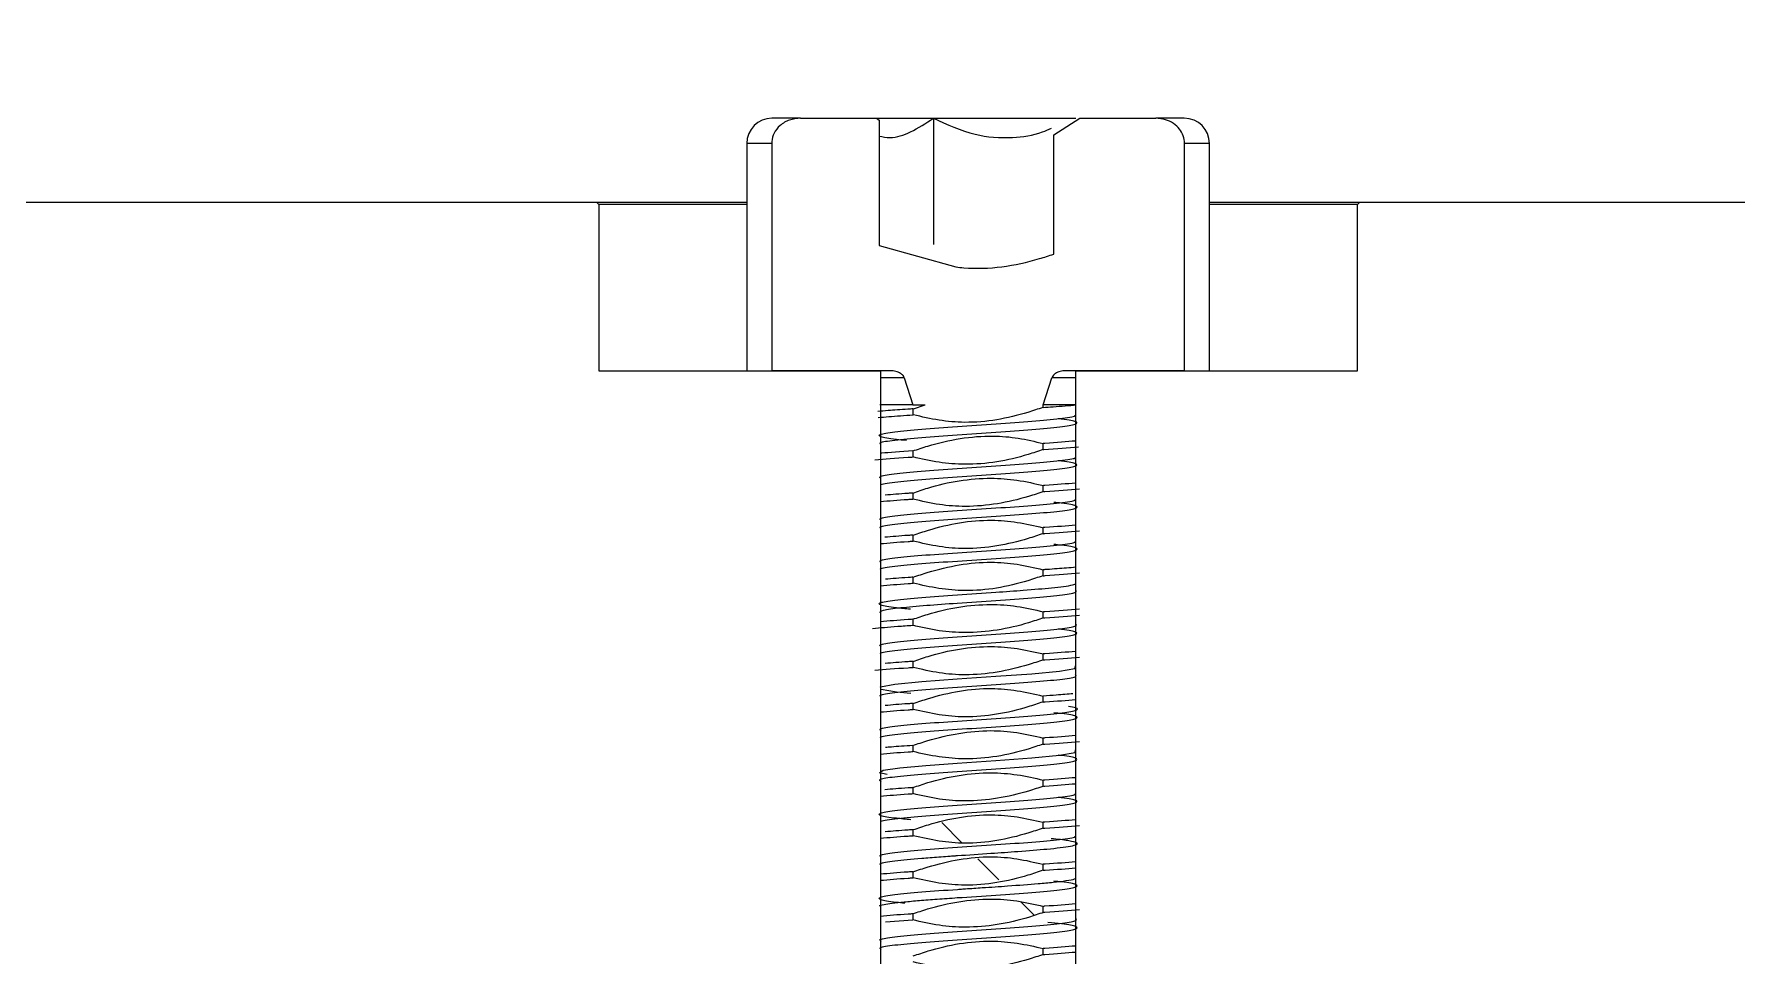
# Model space of a CAD drawing. Header units: millimetres. Extents: x 2 to 1187, y 2 to 839.
# Drawn here: x 165.79 to 170.85, y 443.39 to 446.13 of the extents above; entities that cross this region are included whole.
import ezdxf

# ---------------------------------------------------------------- set-up
doc = ezdxf.new("R2010")
doc.units = ezdxf.units.MM
doc.dimstyles.new('SLDDIMSTYLE0', dxfattribs={"dimtxt": 0.18, "dimasz": 3.302, "dimexe": 0, "dimexo": 0.0625, "dimgap": 0, "dimtad": 0, "dimtih": 1, "dimtoh": 1, "dimdec": 0, "dimrnd": 1e-09, "dimzin": 0, "dimdsep": 46, "dimtxsty": 'Standard', "dimsah": 1, "dimcen": 0.09, "dimadec": 0, "dimazin": 0, "dimtfac": 3.302, "dimtdec": 0, "dimtofl": 0, "dimtmove": 0, "dimatfit": 3, "dimfxl": 1, "dimfrac": 2, "dimtolj": 1, "dimtzin": 0, "dimarcsym": 0})

# ---------------------------------------------------------------- blocks, each defined once
blk = doc.blocks.new('SW_HATCH_1')
at = {"color": 0, "linetype": 'Continuous', "lineweight": 18}
for p, q in [((1.3677, -35.9081), (1.3075, -35.8478)), ((1.4773, -36.0176), (1.4152, -35.9555)), ((1.5829, -36.1232), (1.5424, -36.0827))]:
    blk.add_line(p, q, dxfattribs=at)

msp = doc.modelspace()

# ---------------------------------------------------------------- linework, layer by layer
at = {"color": 7, "linetype": 'Continuous', "lineweight": 25}
for p, q in [((168.0699, 445.8766), (167.9854, 445.8766)), ((168.0699, 445.8766), (168.2961, 445.8766)), ((168.2961, 445.8766), (168.304, 445.871)), ((168.2961, 445.8766), (168.4649, 445.8766)), ((168.304, 445.871), (168.304, 445.4984)), ((168.4649, 445.8766), (168.4649, 445.5016)), ((168.4649, 445.8766), (168.8883, 445.8766)), ((168.8227, 445.8269), (168.8997, 445.8766)), ((168.8997, 445.8766), (169.1259, 445.8766)), ((169.2104, 445.8766), (169.1259, 445.8766)), ((167.9104, 445.8016), (167.9104, 445.1266)), ((167.9845, 445.8016), (167.9104, 445.8016)), ((167.9845, 445.8016), (167.9845, 445.1266)), ((168.8227, 445.4729), (168.8227, 445.8269)), ((169.2113, 445.1266), (169.2113, 445.8016)), ((169.2854, 445.8016), (169.2113, 445.8016)), ((169.2854, 445.1266), (169.2854, 445.8016)), ((167.4645, 445.6266), (161.7807, 445.6266)), ((167.4645, 445.6266), (167.471, 445.6203)), ((167.9104, 445.6266), (167.4645, 445.6266)), ((167.471, 445.6203), (167.471, 445.1266)), ((167.9104, 445.6203), (167.471, 445.6203)), ((169.7313, 445.6266), (169.2854, 445.6266)), ((169.7248, 445.6203), (169.2854, 445.6203)), ((169.7248, 445.6203), (169.7313, 445.6266)), ((169.7248, 445.1266), (169.7248, 445.6203)), ((173.2311, 445.6266), (169.7313, 445.6266)), ((168.304, 445.4984), (168.5312, 445.4349)), ((167.471, 445.1266), (168.3077, 445.1266)), ((168.3382, 445.1266), (167.9845, 445.1266)), ((168.3077, 445.1266), (168.3077, 440.6266)), ((168.3785, 445.1059), (168.3077, 445.1059)), ((168.3785, 445.1059), (168.4044, 445.0248)), ((168.7914, 445.0248), (168.8173, 445.1059)), ((168.8881, 445.1059), (168.8173, 445.1059)), ((169.2113, 445.1266), (168.8576, 445.1266)), ((168.8881, 440.6266), (168.8881, 445.1266)), ((168.8881, 445.1266), (169.7248, 445.1266)), ((168.4044, 445.0248), (168.306, 445.0248)), ((168.4044, 445.0248), (168.4405, 445.0248)), ((168.4044, 445.0132), (168.4044, 444.9954)), ((168.4056, 445.0133), (168.4405, 445.0248)), ((168.7914, 445.0176), (168.7914, 445.0248)), ((168.8893, 445.0248), (168.7914, 445.0248)), ((168.4044, 444.8882), (168.4044, 444.8704)), ((168.7914, 444.8926), (168.7914, 444.9104)), ((168.7914, 444.7676), (168.7914, 444.7854)), ((168.4044, 444.7632), (168.4044, 444.7454)), ((168.4044, 444.6382), (168.4044, 444.6204)), ((168.7914, 444.6426), (168.7914, 444.6604)), ((168.7914, 444.5176), (168.7914, 444.5354)), ((168.4044, 444.5132), (168.4044, 444.4954)), ((168.4044, 444.3882), (168.4044, 444.3704)), ((168.7914, 444.3925), (168.7914, 444.4104)), ((168.7914, 444.2676), (168.7914, 444.2854)), ((168.4044, 444.2632), (168.4044, 444.2454)), ((168.4044, 444.1382), (168.4044, 444.1204)), ((168.7914, 444.1426), (168.7914, 444.1604)), ((168.7914, 444.0174), (168.7914, 444.0354)), ((168.4044, 444.0132), (168.4044, 443.9954)), ((168.4044, 443.8882), (168.4044, 443.8704)), ((168.7914, 443.8926), (168.7914, 443.9104)), ((168.7914, 443.7676), (168.7914, 443.7854)), ((168.4044, 443.7632), (168.4044, 443.7454)), ((168.4044, 443.6383), (168.4044, 443.6204)), ((168.7914, 443.6426), (168.7914, 443.6604)), ((168.4044, 443.5132), (168.4044, 443.4954)), ((168.7914, 443.5175), (168.7914, 443.5354)), ((168.323, 443.4896), (168.404, 443.4954)), ((168.7914, 443.3926), (168.7914, 443.4104))]:
    msp.add_line(p, q, dxfattribs=at)
at = {"color": 7, "linetype": 'Continuous', "lineweight": 25, "flags": 128}
for points in [[(168.3982, 444.1679), (168.3555, 444.172), (168.31, 444.1798), (168.3083, 444.1876), (168.3506, 444.1954), (168.4306, 444.2032), (168.536, 444.211), (168.6509, 444.2188), (168.7577, 444.2266), (168.8401, 444.2345), (168.8857, 444.2423), (168.8875, 444.2501), (168.8875, 444.2501)], [(168.3274, 443.9268), (168.3049, 443.932), (168.3154, 443.9396), (168.3649, 443.947), (168.4427, 443.9542), (168.5361, 443.961), (168.651, 443.9689), (168.7578, 443.9767), (168.8402, 443.9845), (168.8858, 443.9923), (168.8875, 444.0001), (168.8875, 444.0001)]]:
    msp.add_lwpolyline(points, dxfattribs=at)
at = {"color": 7, "linetype": 'Continuous', "lineweight": 18}
msp.add_circle((179.0979, 455.6266), 42.7508, dxfattribs=at)
at = {"color": 7, "linetype": 'Continuous', "lineweight": 25}
for centre, radius, start, end in [((179.0979, 455.6266), 56.25, 154.83497, 352.33774), ((167.9854, 445.8016), 0.075, 90, 180), ((169.2104, 445.8016), 0.075, 0, 90), ((179.0979, 455.6266), 20, 210.01885, 228.59038), ((179.0979, 455.6266), 20.275, 209.79626, 236.2982)]:
    msp.add_arc(centre, radius, start, end, dxfattribs=at)
for points, knots in [([(168.0699, 445.8766), (168.059, 445.8755), (168.037, 445.8735), (168.0089, 445.8569), (167.9906, 445.8337), (167.9848, 445.8139), (167.9846, 445.8035), (167.9845, 445.8016)], [0, 0, 0, 0, 0.260485, 0.52139, 0.75213, 0.952967, 1, 1, 1, 1]), ([(168.304, 445.8234), (168.3147, 445.8214), (168.3459, 445.8155), (168.4015, 445.8346), (168.4426, 445.8618), (168.4649, 445.8766)], [0, 0, 0, 0, 0.191238, 0.561982, 1, 1, 1, 1]), ([(168.4649, 445.8766), (168.5055, 445.858), (168.5804, 445.8238), (168.6932, 445.8151), (168.7704, 445.827), (168.8069, 445.8429), (168.8157, 445.8467)], [0, 0, 0, 0, 0.364683, 0.672307, 0.921341, 1, 1, 1, 1]), ([(169.2113, 445.8016), (169.2105, 445.8093), (169.2089, 445.8247), (169.1968, 445.8455), (169.1786, 445.8623), (169.1542, 445.8742), (169.1356, 445.8757), (169.1259, 445.8766)], [0, 0, 0, 0, 0.183497, 0.367111, 0.558056, 0.768519, 1, 1, 1, 1]), ([(168.5312, 445.4349), (168.5392, 445.434), (168.6222, 445.425), (168.7227, 445.4402), (168.8086, 445.4683), (168.8227, 445.4729)], [0, 0, 0, 0, 0.080936, 0.848608, 1, 1, 1, 1]), ([(168.3785, 445.1059), (168.3775, 445.1081), (168.3751, 445.1133), (168.3662, 445.1202), (168.3536, 445.1255), (168.3433, 445.1262), (168.3382, 445.1266)], [0, 0, 0, 0, 0.153628, 0.3560576, 0.6812156, 1, 1, 1, 1]), ([(168.8576, 445.1266), (168.8522, 445.1261), (168.8419, 445.1254), (168.8295, 445.1201), (168.8217, 445.1139), (168.8184, 445.1091), (168.8175, 445.1065), (168.8173, 445.1059)], [0, 0, 0, 0, 0.339748, 0.642469, 0.825214, 0.961872, 1, 1, 1, 1]), ([(168.4048, 445.0132), (168.3995, 445.0129), (168.3726, 445.0112), (168.3342, 445.0085), (168.3097, 445.0062), (168.2999, 445.0052)], [0, 0, 0, 0, 0.129521, 0.653581, 1, 1, 1, 1]), ([(168.3007, 444.9876), (168.3215, 444.9894), (168.3522, 444.992), (168.392, 444.9946), (168.4048, 444.9954)], [0, 0, 0, 0, 0.680633, 1, 1, 1, 1]), ([(168.3851, 444.9192), (168.3747, 444.9201), (168.3356, 444.9236), (168.3038, 444.9298), (168.3004, 444.9376), (168.3444, 444.9454), (168.4263, 444.9532), (168.5346, 444.961), (168.6523, 444.9688), (168.7626, 444.9766), (168.8444, 444.9845), (168.8876, 444.9904), (168.8865, 444.9937), (168.8863, 444.9944)], [0, 0, 0, 0, 0.037304, 0.141123, 0.244942, 0.34876, 0.452579, 0.556397, 0.660216, 0.764034, 0.867853, 0.971671, 1, 1, 1, 1]), ([(168.3095, 444.9074), (168.3072, 444.9092), (168.3017, 444.9137), (168.3452, 444.9207), (168.4259, 444.9285), (168.5345, 444.9364), (168.6523, 444.9441), (168.762, 444.9518), (168.8464, 444.9596), (168.8939, 444.9674), (168.8929, 444.9752), (168.8693, 444.9808), (168.8388, 444.9837), (168.8355, 444.984)], [0, 0, 0, 0, 0.071229, 0.173073, 0.274917, 0.376761, 0.478591, 0.580433, 0.682276, 0.784121, 0.885967, 0.987814, 1, 1, 1, 1]), ([(168.7905, 445.0175), (168.7756, 445.0125), (168.7009, 444.9873), (168.596, 444.9679), (168.4811, 444.978), (168.4308, 444.9896), (168.4055, 444.9954)], [0, 0, 0, 0, 0.120142, 0.605093, 0.800779, 1, 1, 1, 1]), ([(168.7911, 445.0175), (168.8011, 445.0182), (168.8384, 445.0206), (168.8678, 445.023), (168.8893, 445.0248)], [0, 0, 0, 0, 0.269307, 1, 1, 1, 1]), ([(168.4037, 444.8882), (168.4185, 444.8932), (168.4955, 444.9189), (168.6021, 444.9375), (168.7178, 444.9279), (168.7667, 444.9163), (168.7913, 444.9104)], [0, 0, 0, 0, 0.1193554, 0.6180662, 0.8074503, 1, 1, 1, 1]), ([(168.4041, 444.8882), (168.368, 444.8859), (168.33, 444.8836), (168.31, 444.8812), (168.3089, 444.8811)], [0, 0, 0, 0, 0.949651, 1, 1, 1, 1]), ([(168.7912, 444.8926), (168.7763, 444.8875), (168.7016, 444.8617), (168.5963, 444.8438), (168.4807, 444.853), (168.4297, 444.8645), (168.4038, 444.8704)], [0, 0, 0, 0, 0.119469, 0.60222, 0.79779, 1, 1, 1, 1]), ([(168.7913, 444.8926), (168.7918, 444.8926), (168.8324, 444.8952), (168.8643, 444.8978), (168.8959, 444.9004)], [0, 0, 0, 0, 0.012378, 1, 1, 1, 1]), ([(168.8881, 444.9177), (168.8602, 444.9154), (168.8309, 444.913), (168.7931, 444.9105), (168.7914, 444.9104)], [0, 0, 0, 0, 0.954114, 1, 1, 1, 1]), ([(168.2906, 444.8616), (168.3208, 444.8642), (168.3545, 444.8672), (168.3994, 444.8701), (168.4042, 444.8704)], [0, 0, 0, 0, 0.894022, 1, 1, 1, 1]), ([(168.3103, 444.806), (168.3071, 444.8081), (168.2998, 444.8128), (168.343, 444.8201), (168.4243, 444.8281), (168.5339, 444.836), (168.6522, 444.8439), (168.7626, 444.8517), (168.8441, 444.8595), (168.8869, 444.8652), (168.8862, 444.8683), (168.8861, 444.8689)], [0, 0, 0, 0, 0.099119, 0.224554, 0.350622, 0.477322, 0.601808, 0.726294, 0.850779, 0.975264, 1, 1, 1, 1]), ([(168.3086, 444.7864), (168.3083, 444.7869), (168.3063, 444.79), (168.3466, 444.7957), (168.4255, 444.8035), (168.5345, 444.8113), (168.6521, 444.8192), (168.7618, 444.827), (168.8463, 444.8348), (168.8938, 444.8426), (168.8929, 444.8504), (168.8696, 444.8559), (168.8393, 444.8588), (168.8362, 444.8591)], [0, 0, 0, 0, 0.020898, 0.128327, 0.235756, 0.343184, 0.450613, 0.558041, 0.66547, 0.772898, 0.880327, 0.987755, 1, 1, 1, 1]), ([(168.4039, 444.7632), (168.4187, 444.7683), (168.4934, 444.794), (168.5987, 444.8116), (168.7148, 444.8031), (168.7663, 444.7914), (168.7925, 444.7854)], [0, 0, 0, 0, 0.119078, 0.600118, 0.795751, 1, 1, 1, 1]), ([(168.8881, 444.7927), (168.8601, 444.7904), (168.8309, 444.7879), (168.7933, 444.7855), (168.7918, 444.7854)], [0, 0, 0, 0, 0.959591, 1, 1, 1, 1]), ([(168.3095, 444.6822), (168.3073, 444.684), (168.3018, 444.6884), (168.3452, 444.6954), (168.4258, 444.7032), (168.5344, 444.711), (168.652, 444.7188), (168.7624, 444.7266), (168.8441, 444.7345), (168.8872, 444.7403), (168.8864, 444.7436), (168.8862, 444.7442)], [0, 0, 0, 0, 0.086367, 0.212451, 0.338536, 0.46462, 0.590704, 0.716789, 0.842873, 0.968958, 1, 1, 1, 1]), ([(168.3094, 444.6579), (168.3074, 444.6596), (168.3024, 444.6639), (168.3454, 444.6707), (168.4261, 444.6785), (168.5347, 444.6863), (168.6524, 444.6942), (168.762, 444.702), (168.8464, 444.7098), (168.8937, 444.7176), (168.8935, 444.7254), (168.8662, 444.7313), (168.8306, 444.7347), (168.8229, 444.7354)], [0, 0, 0, 0, 0.064054, 0.164923, 0.265792, 0.366661, 0.46753, 0.568399, 0.669268, 0.770138, 0.871007, 0.971876, 1, 1, 1, 1]), ([(168.3077, 444.738), (168.3327, 444.7402), (168.3613, 444.7426), (168.3993, 444.7451), (168.4041, 444.7454)], [0, 0, 0, 0, 0.873942, 1, 1, 1, 1]), ([(168.4042, 444.7632), (168.3994, 444.7629), (168.367, 444.7608), (168.3426, 444.7587), (168.3219, 444.7569)], [0, 0, 0, 0, 0.148882, 1, 1, 1, 1]), ([(168.7926, 444.7676), (168.7777, 444.7626), (168.7029, 444.7374), (168.5978, 444.7192), (168.4815, 444.7271), (168.43, 444.7392), (168.4037, 444.7453)], [0, 0, 0, 0, 0.118998, 0.59918, 0.795426, 1, 1, 1, 1]), ([(168.7918, 444.7676), (168.7933, 444.7677), (168.8351, 444.7704), (168.8676, 444.7731), (168.8989, 444.7757)], [0, 0, 0, 0, 0.036171, 1, 1, 1, 1]), ([(168.4055, 444.6383), (168.4203, 444.6433), (168.495, 444.6688), (168.6001, 444.6876), (168.715, 444.6776), (168.7654, 444.6661), (168.7908, 444.6603)], [0, 0, 0, 0, 0.120064, 0.604984, 0.800628, 1, 1, 1, 1]), ([(168.4048, 444.6382), (168.3998, 444.6379), (168.367, 444.6358), (168.3422, 444.6337), (168.3212, 444.6319)], [0, 0, 0, 0, 0.1497729, 1, 1, 1, 1]), ([(168.7909, 444.6425), (168.7761, 444.6376), (168.7012, 444.6126), (168.5964, 444.593), (168.4813, 444.6026), (168.4309, 444.6144), (168.4054, 444.6204)], [0, 0, 0, 0, 0.119969, 0.603954, 0.799819, 1, 1, 1, 1]), ([(168.8881, 444.6677), (168.8602, 444.6654), (168.8308, 444.6629), (168.793, 444.6605), (168.7912, 444.6604)], [0, 0, 0, 0, 0.952174, 1, 1, 1, 1]), ([(168.7912, 444.6425), (168.793, 444.6427), (168.8351, 444.6454), (168.8677, 444.6481), (168.899, 444.6507)], [0, 0, 0, 0, 0.042249, 1, 1, 1, 1]), ([(168.3096, 444.5564), (168.3069, 444.5584), (168.3008, 444.5631), (168.3451, 444.5704), (168.4261, 444.5782), (168.5347, 444.586), (168.6522, 444.5938), (168.7625, 444.6016), (168.8443, 444.6095), (168.8875, 444.6154), (168.8865, 444.6187), (168.8862, 444.6194)], [0, 0, 0, 0, 0.0985357, 0.222521, 0.3465062, 0.4704914, 0.5944766, 0.7184619, 0.8424471, 0.9664323, 1, 1, 1, 1]), ([(168.3077, 444.613), (168.3328, 444.6151), (168.3615, 444.6176), (168.3998, 444.6201), (168.4047, 444.6204)], [0, 0, 0, 0, 0.871632, 1, 1, 1, 1]), ([(168.3086, 444.5363), (168.3083, 444.5368), (168.3063, 444.5399), (168.3467, 444.5457), (168.4257, 444.5535), (168.5348, 444.5613), (168.6524, 444.5692), (168.7621, 444.577), (168.8465, 444.5848), (168.8937, 444.5926), (168.8934, 444.6005), (168.8661, 444.6064), (168.8305, 444.6097), (168.8228, 444.6104)], [0, 0, 0, 0, 0.020386, 0.125978, 0.23157, 0.337163, 0.442754, 0.548345, 0.653935, 0.759525, 0.865114, 0.970703, 1, 1, 1, 1]), ([(168.4046, 444.5132), (168.4194, 444.5182), (168.4943, 444.5431), (168.5991, 444.5626), (168.7144, 444.5533), (168.765, 444.5414), (168.7906, 444.5354)], [0, 0, 0, 0, 0.119834, 0.603226, 0.799273, 1, 1, 1, 1]), ([(168.8881, 444.5427), (168.8793, 444.5419), (168.8557, 444.5396), (168.8197, 444.5372), (168.7947, 444.5356), (168.7911, 444.5354)], [0, 0, 0, 0, 0.338691, 0.904286, 1, 1, 1, 1]), ([(168.7911, 444.5176), (168.793, 444.5177), (168.8352, 444.5204), (168.8679, 444.5231), (168.8991, 444.5258)], [0, 0, 0, 0, 0.044872, 1, 1, 1, 1]), ([(168.3968, 444.4181), (168.3822, 444.4194), (168.3384, 444.4233), (168.3035, 444.4298), (168.3005, 444.4376), (168.3444, 444.4454), (168.4264, 444.4532), (168.5344, 444.461), (168.6424, 444.4681), (168.7402, 444.475), (168.8085, 444.4808), (168.854, 444.486), (168.8806, 444.4901), (168.8867, 444.493), (168.8897, 444.4943)], [0, 0, 0, 0, 0.051163, 0.153488, 0.255812, 0.358136, 0.46046, 0.562759, 0.66446, 0.741253, 0.835079, 0.888626, 0.946465, 1, 1, 1, 1]), ([(168.3059, 444.4087), (168.3072, 444.411), (168.3099, 444.4157), (168.3626, 444.4226), (168.4405, 444.4296), (168.5401, 444.4367), (168.6521, 444.4441), (168.7619, 444.4519), (168.8457, 444.4597), (168.8942, 444.4673), (168.8896, 444.4723), (168.8874, 444.4746)], [0, 0, 0, 0, 0.101887, 0.212717, 0.318498, 0.419222, 0.537596, 0.656011, 0.774427, 0.892843, 1, 1, 1, 1]), ([(168.3077, 444.4879), (168.3328, 444.4901), (168.3615, 444.4926), (168.3997, 444.495), (168.4045, 444.4954)], [0, 0, 0, 0, 0.873772, 1, 1, 1, 1]), ([(168.4044, 444.5132), (168.3996, 444.5129), (168.3673, 444.5109), (168.343, 444.5088), (168.3223, 444.507)], [0, 0, 0, 0, 0.148778, 1, 1, 1, 1]), ([(168.7905, 444.5175), (168.7756, 444.5125), (168.7009, 444.4869), (168.5958, 444.4683), (168.4807, 444.4782), (168.4303, 444.4896), (168.4048, 444.4954)], [0, 0, 0, 0, 0.119952, 0.604515, 0.800193, 1, 1, 1, 1]), ([(168.4033, 444.3882), (168.4181, 444.3932), (168.4928, 444.4186), (168.5981, 444.4365), (168.7144, 444.4285), (168.766, 444.4166), (168.7923, 444.4104)], [0, 0, 0, 0, 0.118939, 0.598989, 0.795104, 1, 1, 1, 1]), ([(168.3097, 444.3063), (168.3069, 444.3084), (168.3007, 444.3131), (168.3449, 444.3204), (168.4259, 444.3282), (168.5344, 444.336), (168.6521, 444.3439), (168.762, 444.3517), (168.8459, 444.3595), (168.8953, 444.3673), (168.8901, 444.3725), (168.8875, 444.3751)], [0, 0, 0, 0, 0.091107, 0.204714, 0.318321, 0.431929, 0.545544, 0.659159, 0.772773, 0.886387, 1, 1, 1, 1]), ([(168.404, 444.3882), (168.3992, 444.3879), (168.3612, 444.3854), (168.3327, 444.3829), (168.3077, 444.3808)], [0, 0, 0, 0, 0.125468, 1, 1, 1, 1]), ([(168.7922, 444.3926), (168.7774, 444.3875), (168.7027, 444.3619), (168.5973, 444.3442), (168.4811, 444.3525), (168.4296, 444.3643), (168.4032, 444.3703)], [0, 0, 0, 0, 0.1189793, 0.5994895, 0.7952491, 1, 1, 1, 1]), ([(168.7917, 444.3926), (168.7933, 444.3927), (168.8351, 444.3953), (168.8676, 444.398), (168.8989, 444.4007)], [0, 0, 0, 0, 0.037203, 1, 1, 1, 1]), ([(168.8989, 444.4186), (168.8676, 444.416), (168.8351, 444.4133), (168.7933, 444.4106), (168.7918, 444.4105)], [0, 0, 0, 0, 0.963274, 1, 1, 1, 1]), ([(168.2842, 444.361), (168.3071, 444.3631), (168.341, 444.3663), (168.3887, 444.3694), (168.404, 444.3704)], [0, 0, 0, 0, 0.679224, 1, 1, 1, 1]), ([(168.3087, 444.286), (168.3083, 444.2866), (168.3059, 444.2899), (168.3465, 444.2957), (168.4257, 444.3035), (168.5346, 444.3113), (168.6522, 444.3192), (168.7619, 444.327), (168.8463, 444.3348), (168.8938, 444.3426), (168.8929, 444.3504), (168.8695, 444.3559), (168.8391, 444.3588), (168.836, 444.3591)], [0, 0, 0, 0, 0.025697, 0.132575, 0.239452, 0.34633, 0.453207, 0.560085, 0.666962, 0.77384, 0.880717, 0.987594, 1, 1, 1, 1]), ([(168.4049, 444.2632), (168.4197, 444.2683), (168.4944, 444.294), (168.5997, 444.3121), (168.7151, 444.3027), (168.7659, 444.2912), (168.7917, 444.2854)], [0, 0, 0, 0, 0.119641, 0.603073, 0.798684, 1, 1, 1, 1]), ([(168.8881, 444.2927), (168.8601, 444.2904), (168.8309, 444.2879), (168.7932, 444.2855), (168.7915, 444.2854)], [0, 0, 0, 0, 0.956174, 1, 1, 1, 1]), ([(168.7916, 444.2676), (168.7932, 444.2677), (168.8351, 444.2704), (168.8676, 444.2731), (168.8989, 444.2757)], [0, 0, 0, 0, 0.03864, 1, 1, 1, 1]), ([(168.2906, 444.2366), (168.3208, 444.2393), (168.3546, 444.2422), (168.3996, 444.2451), (168.4045, 444.2454)], [0, 0, 0, 0, 0.891797, 1, 1, 1, 1]), ([(168.3094, 444.158), (168.3074, 444.1596), (168.3025, 444.1638), (168.3455, 444.1707), (168.4261, 444.1785), (168.5348, 444.1863), (168.6525, 444.1942), (168.7623, 444.202), (168.8459, 444.2098), (168.8935, 444.2172), (168.8892, 444.222), (168.8872, 444.2242)], [0, 0, 0, 0, 0.074013, 0.1921236, 0.3102346, 0.428346, 0.5464429, 0.6645395, 0.7826356, 0.9007314, 1, 1, 1, 1]), ([(168.4046, 444.2632), (168.3997, 444.2629), (168.3671, 444.2608), (168.3426, 444.2587), (168.3218, 444.2569)], [0, 0, 0, 0, 0.150464, 1, 1, 1, 1]), ([(168.7919, 444.2676), (168.777, 444.2626), (168.7022, 444.2377), (168.5972, 444.2186), (168.4815, 444.2272), (168.4306, 444.2393), (168.4047, 444.2454)], [0, 0, 0, 0, 0.1195006, 0.6015217, 0.7977925, 1, 1, 1, 1]), ([(168.4053, 444.1383), (168.4202, 444.1433), (168.495, 444.1684), (168.5998, 444.1879), (168.7147, 444.1779), (168.7649, 444.1662), (168.7903, 444.1603)], [0, 0, 0, 0, 0.120148, 0.605029, 0.80058, 1, 1, 1, 1]), ([(168.3096, 444.0563), (168.3069, 444.0584), (168.3008, 444.0631), (168.3451, 444.0704), (168.4262, 444.0782), (168.5347, 444.086), (168.6525, 444.0938), (168.762, 444.1016), (168.847, 444.1095), (168.8919, 444.1173), (168.8988, 444.1238), (168.8744, 444.1277), (168.8663, 444.129)], [0, 0, 0, 0, 0.085949, 0.193484, 0.30102, 0.408555, 0.51609, 0.623626, 0.731161, 0.838697, 0.946232, 1, 1, 1, 1]), ([(168.3077, 444.113), (168.3328, 444.1151), (168.3616, 444.1176), (168.3998, 444.1201), (168.4047, 444.1204)], [0, 0, 0, 0, 0.872211, 1, 1, 1, 1]), ([(168.4047, 444.1382), (168.3999, 444.1379), (168.3672, 444.1358), (168.3427, 444.1337), (168.3218, 444.1319)], [0, 0, 0, 0, 0.148888, 1, 1, 1, 1]), ([(168.7903, 444.1425), (168.7755, 444.1375), (168.7007, 444.1123), (168.5958, 444.0929), (168.481, 444.1031), (168.4307, 444.1146), (168.4054, 444.1204)], [0, 0, 0, 0, 0.120176, 0.605328, 0.800863, 1, 1, 1, 1]), ([(168.8798, 444.1669), (168.8642, 444.1656), (168.8383, 444.1634), (168.8044, 444.1612), (168.791, 444.1603)], [0, 0, 0, 0, 0.6045, 1, 1, 1, 1]), ([(168.791, 444.1425), (168.7929, 444.1426), (168.8308, 444.1451), (168.8602, 444.1475), (168.8881, 444.1499)], [0, 0, 0, 0, 0.050175, 1, 1, 1, 1]), ([(168.3087, 444.036), (168.3082, 444.0366), (168.3059, 444.0399), (168.3464, 444.0457), (168.4256, 444.0535), (168.5346, 444.0614), (168.6522, 444.0691), (168.7619, 444.0768), (168.8464, 444.0846), (168.8937, 444.0924), (168.8934, 444.1002), (168.8662, 444.1062), (168.8306, 444.1095), (168.8229, 444.1103)], [0, 0, 0, 0, 0.024995, 0.13008, 0.235165, 0.34025, 0.445306, 0.550397, 0.655489, 0.760583, 0.865678, 0.970775, 1, 1, 1, 1]), ([(168.4035, 444.0132), (168.4184, 444.0182), (168.4932, 444.0432), (168.5982, 444.0619), (168.7142, 444.0537), (168.7654, 444.0416), (168.7915, 444.0354)], [0, 0, 0, 0, 0.119255, 0.600329, 0.796655, 1, 1, 1, 1]), ([(168.7914, 444.0174), (168.7931, 444.0175), (168.8351, 444.0202), (168.8678, 444.0229), (168.899, 444.0255)], [0, 0, 0, 0, 0.041018, 1, 1, 1, 1]), ([(168.8881, 444.0427), (168.8601, 444.0404), (168.8309, 444.038), (168.7932, 444.0355), (168.7915, 444.0354)], [0, 0, 0, 0, 0.954943, 1, 1, 1, 1]), ([(168.31, 443.9051), (168.3063, 443.9077), (168.2987, 443.9129), (168.3447, 443.9207), (168.426, 443.9285), (168.5344, 443.9363), (168.6522, 443.9442), (168.7618, 443.952), (168.8463, 443.9598), (168.8938, 443.9676), (168.8929, 443.9754), (168.8695, 443.9809), (168.8392, 443.9838), (168.8361, 443.9841)], [0, 0, 0, 0, 0.098868, 0.197736, 0.296604, 0.395472, 0.494341, 0.593209, 0.692077, 0.790945, 0.889813, 0.988681, 1, 1, 1, 1]), ([(168.3077, 443.988), (168.3327, 443.9901), (168.3613, 443.9926), (168.3994, 443.9951), (168.4041, 443.9954)], [0, 0, 0, 0, 0.874887, 1, 1, 1, 1]), ([(168.4041, 444.0132), (168.3809, 444.0117), (168.3488, 444.0097), (168.3281, 444.0076), (168.3223, 444.0071)], [0, 0, 0, 0, 0.72337, 1, 1, 1, 1]), ([(168.7913, 444.0176), (168.7765, 444.0125), (168.7018, 443.9867), (168.5965, 443.9689), (168.4808, 443.978), (168.4297, 443.9895), (168.4037, 443.9954)], [0, 0, 0, 0, 0.119386, 0.601797, 0.797355, 1, 1, 1, 1]), ([(168.404, 443.8882), (168.4188, 443.8933), (168.4935, 443.919), (168.5989, 443.9367), (168.7149, 443.928), (168.7662, 443.9164), (168.7924, 443.9104)], [0, 0, 0, 0, 0.119141, 0.60048, 0.796074, 1, 1, 1, 1]), ([(168.3982, 443.7929), (168.3831, 443.7943), (168.3388, 443.7982), (168.3035, 443.8048), (168.3004, 443.8126), (168.3442, 443.8204), (168.4261, 443.8282), (168.5344, 443.836), (168.652, 443.8438), (168.7623, 443.8516), (168.8444, 443.8595), (168.888, 443.8655), (168.8867, 443.869), (168.8863, 443.8699)], [0, 0, 0, 0, 0.0523572, 0.1539157, 0.2554741, 0.3570326, 0.4585911, 0.5601496, 0.6617081, 0.7632665, 0.864825, 0.9663835, 1, 1, 1, 1]), ([(168.3077, 443.863), (168.3327, 443.8652), (168.3613, 443.8676), (168.3994, 443.8701), (168.4042, 443.8704)], [0, 0, 0, 0, 0.873675, 1, 1, 1, 1]), ([(168.4042, 443.8882), (168.3994, 443.8879), (168.3666, 443.8858), (168.342, 443.8837), (168.321, 443.8819)], [0, 0, 0, 0, 0.1475092, 1, 1, 1, 1]), ([(168.7925, 443.8926), (168.7777, 443.8876), (168.7029, 443.8624), (168.5978, 443.8441), (168.4815, 443.8521), (168.4301, 443.8642), (168.4038, 443.8703)], [0, 0, 0, 0, 0.119045, 0.599373, 0.795658, 1, 1, 1, 1]), ([(168.8881, 443.9177), (168.8601, 443.9154), (168.8309, 443.9129), (168.7933, 443.9105), (168.7918, 443.9104)], [0, 0, 0, 0, 0.959348, 1, 1, 1, 1]), ([(168.7918, 443.8926), (168.7933, 443.8927), (168.8309, 443.8951), (168.8601, 443.8975), (168.8881, 443.8999)], [0, 0, 0, 0, 0.040353, 1, 1, 1, 1]), ([(168.3086, 443.7864), (168.3083, 443.7869), (168.3063, 443.79), (168.3468, 443.7957), (168.4257, 443.8035), (168.5348, 443.8113), (168.6524, 443.8192), (168.762, 443.827), (168.8464, 443.8348), (168.8939, 443.8426), (168.8929, 443.8504), (168.8695, 443.8559), (168.8392, 443.8588), (168.8362, 443.8591)], [0, 0, 0, 0, 0.021057, 0.12849, 0.235924, 0.343358, 0.450791, 0.558225, 0.665659, 0.773092, 0.880526, 0.98796, 1, 1, 1, 1]), ([(168.7908, 443.7675), (168.7759, 443.7626), (168.7011, 443.7376), (168.5963, 443.7179), (168.4813, 443.7277), (168.4309, 443.7395), (168.4054, 443.7454)], [0, 0, 0, 0, 0.120024, 0.604267, 0.800024, 1, 1, 1, 1]), ([(168.4055, 443.7633), (168.4203, 443.7683), (168.4951, 443.7937), (168.6001, 443.8127), (168.715, 443.8026), (168.7653, 443.7911), (168.7907, 443.7853)], [0, 0, 0, 0, 0.1201056, 0.6051438, 0.8007618, 1, 1, 1, 1]), ([(168.8881, 443.7927), (168.8602, 443.7904), (168.8308, 443.7879), (168.793, 443.7855), (168.7911, 443.7854)], [0, 0, 0, 0, 0.95163, 1, 1, 1, 1]), ([(168.7912, 443.7675), (168.793, 443.7677), (168.8351, 443.7704), (168.8678, 443.7731), (168.899, 443.7757)], [0, 0, 0, 0, 0.04278, 1, 1, 1, 1]), ([(168.3096, 443.6817), (168.3071, 443.6836), (168.3012, 443.6882), (168.3452, 443.6954), (168.4261, 443.7032), (168.5347, 443.711), (168.6522, 443.7188), (168.7626, 443.7266), (168.8441, 443.7345), (168.887, 443.7402), (168.8863, 443.7434), (168.8861, 443.7439)], [0, 0, 0, 0, 0.095131, 0.220636, 0.346141, 0.471646, 0.597151, 0.722657, 0.848162, 0.973667, 1, 1, 1, 1]), ([(168.3093, 443.6581), (168.3075, 443.6597), (168.3026, 443.6639), (168.3454, 443.6707), (168.4127, 443.6772), (168.472, 443.6818), (168.5036, 443.6841), (168.5198, 443.6852), (168.528, 443.6858), (168.5321, 443.6861), (168.5341, 443.6862), (168.5352, 443.6863), (168.5357, 443.6863), (168.5359, 443.6863), (168.5361, 443.6863), (168.5687, 443.6886), (168.6311, 443.6927), (168.7242, 443.6992), (168.7944, 443.7048), (168.8442, 443.71), (168.8752, 443.7145), (168.8931, 443.7193), (168.8935, 443.7245), (168.8698, 443.7301), (168.8418, 443.7341), (168.8171, 443.7363), (168.8148, 443.7365)], [0, 0, 0, 0, 0.0606125, 0.1601158, 0.2596194, 0.3096111, 0.334637, 0.3471537, 0.3534125, 0.356542, 0.3581068, 0.3588891, 0.3592803, 0.3594759, 0.3595737, 0.3595978, 0.4462282, 0.5178276, 0.6080614, 0.6604017, 0.7174333, 0.7791513, 0.8455504, 0.9166251, 0.9923692, 1, 1, 1, 1]), ([(168.3077, 443.738), (168.3328, 443.7401), (168.3616, 443.7426), (168.3998, 443.7451), (168.4047, 443.7454)], [0, 0, 0, 0, 0.871634, 1, 1, 1, 1]), ([(168.4048, 443.7632), (168.3998, 443.7629), (168.3671, 443.7608), (168.3425, 443.7587), (168.3215, 443.7569)], [0, 0, 0, 0, 0.150294, 1, 1, 1, 1]), ([(168.4044, 443.6382), (168.4193, 443.6432), (168.4941, 443.6681), (168.599, 443.6876), (168.7144, 443.6784), (168.765, 443.6664), (168.7907, 443.6604)], [0, 0, 0, 0, 0.1197597, 0.6028379, 0.7989544, 1, 1, 1, 1]), ([(168.8881, 443.6677), (168.8602, 443.6654), (168.8309, 443.6629), (168.793, 443.6605), (168.7912, 443.6604)], [0, 0, 0, 0, 0.950848, 1, 1, 1, 1]), ([(168.38, 443.5447), (168.3715, 443.5455), (168.3343, 443.5489), (168.304, 443.5548), (168.3003, 443.5626), (168.3444, 443.5705), (168.4263, 443.5782), (168.5016, 443.5836), (168.5471, 443.5868), (168.5716, 443.5884), (168.6191, 443.5916), (168.6951, 443.5968), (168.7675, 443.6022), (168.824, 443.6074), (168.8616, 443.612), (168.8855, 443.6161), (168.8876, 443.6187), (168.8883, 443.6196)], [0, 0, 0, 0, 0.030891, 0.134976, 0.239061, 0.343145, 0.447228, 0.551264, 0.559288, 0.573223, 0.618777, 0.687843, 0.780286, 0.83551, 0.896612, 0.963583, 1, 1, 1, 1]), ([(168.4044, 443.6383), (168.3996, 443.638), (168.3615, 443.6355), (168.3328, 443.6331), (168.3077, 443.6309)], [0, 0, 0, 0, 0.125372, 1, 1, 1, 1]), ([(168.3077, 443.6129), (168.3328, 443.6151), (168.3615, 443.6176), (168.3997, 443.62), (168.4045, 443.6204)], [0, 0, 0, 0, 0.874124, 1, 1, 1, 1]), ([(168.7905, 443.6425), (168.7757, 443.6375), (168.701, 443.6119), (168.5958, 443.5934), (168.4807, 443.6032), (168.4302, 443.6146), (168.4046, 443.6204)], [0, 0, 0, 0, 0.119887, 0.604224, 0.799898, 1, 1, 1, 1]), ([(168.7911, 443.6426), (168.793, 443.6427), (168.8309, 443.6451), (168.8602, 443.6476), (168.8881, 443.6499)], [0, 0, 0, 0, 0.049789, 1, 1, 1, 1]), ([(168.306, 443.5362), (168.3058, 443.5364), (168.3037, 443.5379), (168.318, 443.5407), (168.3407, 443.5448), (168.3769, 443.5488), (168.4223, 443.553), (168.476, 443.5571), (168.5521, 443.5625), (168.6521, 443.5691), (168.7617, 443.5769), (168.8463, 443.5847), (168.8937, 443.5926), (168.8935, 443.6004), (168.8662, 443.6063), (168.8307, 443.6096), (168.8229, 443.6104)], [0, 0, 0, 0, 0.006229, 0.060435, 0.115201, 0.170527, 0.226412, 0.282856, 0.33986, 0.444967, 0.550099, 0.655231, 0.760364, 0.865497, 0.97063, 1, 1, 1, 1]), ([(168.404, 443.5132), (168.3992, 443.5129), (168.3612, 443.5104), (168.3327, 443.508), (168.3077, 443.5058)], [0, 0, 0, 0, 0.125592, 1, 1, 1, 1]), ([(168.7923, 443.5176), (168.7775, 443.5125), (168.7028, 443.487), (168.5974, 443.4693), (168.4812, 443.4774), (168.4296, 443.4893), (168.4032, 443.4953)], [0, 0, 0, 0, 0.11895, 0.599265, 0.79511, 1, 1, 1, 1]), ([(168.4033, 443.5132), (168.4181, 443.5182), (168.4929, 443.5436), (168.5981, 443.5615), (168.7145, 443.5535), (168.7661, 443.5415), (168.7924, 443.5354)], [0, 0, 0, 0, 0.1189291, 0.5990017, 0.795038, 1, 1, 1, 1]), ([(168.7917, 443.5176), (168.7933, 443.5177), (168.8351, 443.5203), (168.8676, 443.5231), (168.8989, 443.5257)], [0, 0, 0, 0, 0.036481, 1, 1, 1, 1]), ([(168.8881, 443.5428), (168.8601, 443.5404), (168.8309, 443.538), (168.7933, 443.5356), (168.7918, 443.5355)], [0, 0, 0, 0, 0.959489, 1, 1, 1, 1]), ([(168.3097, 443.4312), (168.3069, 443.4333), (168.3006, 443.438), (168.3449, 443.4454), (168.4259, 443.4532), (168.5343, 443.461), (168.6521, 443.4689), (168.7619, 443.4767), (168.8459, 443.4845), (168.8953, 443.4923), (168.8901, 443.4975), (168.8875, 443.5001)], [0, 0, 0, 0, 0.092288, 0.20574, 0.319193, 0.432646, 0.546118, 0.659589, 0.77306, 0.88653, 1, 1, 1, 1]), ([(168.3094, 443.4077), (168.3073, 443.4095), (168.3021, 443.4138), (168.3453, 443.4207), (168.426, 443.4285), (168.5346, 443.4363), (168.6523, 443.4442), (168.7619, 443.452), (168.8464, 443.4598), (168.8935, 443.4676), (168.894, 443.4754), (168.862, 443.4819), (168.8195, 443.4858), (168.8053, 443.4871)], [0, 0, 0, 0, 0.065176, 0.163579, 0.261981, 0.360384, 0.458786, 0.557189, 0.655591, 0.753994, 0.852396, 0.950799, 1, 1, 1, 1]), ([(168.405, 443.3882), (168.4198, 443.3933), (168.4946, 443.419), (168.5998, 443.4372), (168.7151, 443.4276), (168.7658, 443.4162), (168.7915, 443.4104)], [0, 0, 0, 0, 0.119722, 0.603461, 0.799096, 1, 1, 1, 1]), ([(168.8881, 443.4177), (168.8601, 443.4154), (168.8308, 443.4129), (168.7931, 443.4105), (168.7915, 443.4104)], [0, 0, 0, 0, 0.955523, 1, 1, 1, 1]), ([(168.7917, 443.3926), (168.7768, 443.3876), (168.702, 443.3627), (168.5971, 443.3435), (168.4815, 443.3522), (168.4307, 443.3643), (168.4049, 443.3704)], [0, 0, 0, 0, 0.119583, 0.601933, 0.798166, 1, 1, 1, 1]), ([(168.7915, 443.3926), (168.7932, 443.3927), (168.8309, 443.3951), (168.8601, 443.3975), (168.8881, 443.3999)], [0, 0, 0, 0, 0.043622, 1, 1, 1, 1])]:
    msp.add_open_spline(points, degree=3, knots=knots, dxfattribs=at)

# ---------------------------------------------------------------- block references
at = {"color": 7, "linetype": 'Continuous', "lineweight": 18}
msp.add_blockref('SW_HATCH_1', (167.1822, 479.6319), dxfattribs=at)

# ---------------------------------------------------------------- leaders
at = {"color": 7, "linetype": 'Continuous', "lineweight": 0}
msp.add_leader([(179.0979, 455.6266), (86.4608, 427.5134)], dimstyle='SLDDIMSTYLE0', dxfattribs=at)

doc.saveas('drawing.dxf')
